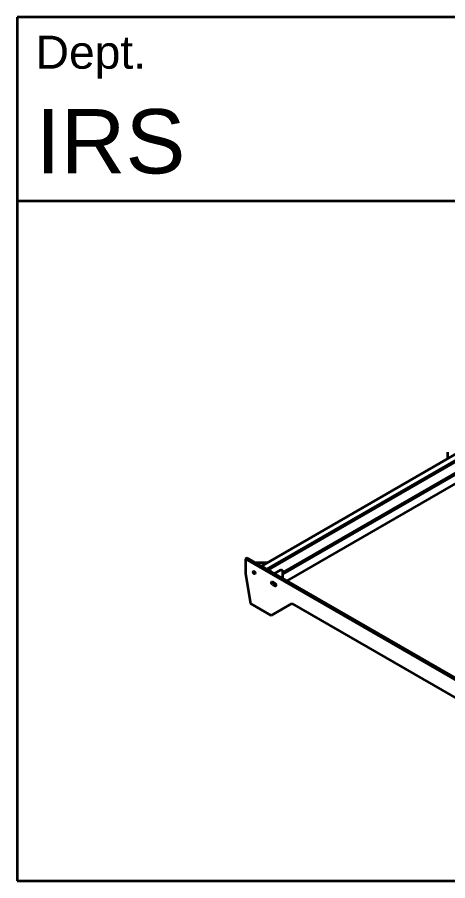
# Model space of a CAD drawing. Header units: millimetres. Extents: x 129 to 6329, y 33 to 3553.
# Drawn here: x 2279.6 to 2513.8, y 32.8 to 502.8 of the extents above; entities that cross this region are included whole.
import ezdxf
from ezdxf.enums import TextEntityAlignment as Align

# ---------------------------------------------------------------- set-up
doc = ezdxf.new("R2010")
doc.units = ezdxf.units.MM
doc.layers.add('TITLEBLOCK', color=7, linetype='Continuous', lineweight=35)
doc.styles.add('FusionTitle', font='arial.ttf')

# ---------------------------------------------------------------- blocks, each defined once
blk = doc.blocks.new('ISO_TITLEBLOCK')
at = {"layer": 'TITLEBLOCK'}
for p, q in [((0, 47), (-180, 47)), ((-180, 47), (-180, 0)), ((-180, 37), (0, 37)), ((-180, 0), (0, 0))]:
    blk.add_line(p, q, dxfattribs=at)
at = {"layer": 'TITLEBLOCK', "style": 'FusionTitle'}
blk.add_text('Dept.', height=1.8, dxfattribs=at).set_placement((-179, 46), align=Align.TOP_LEFT)
for tag, height, p in [('DEPT', 3.5, (-179, 42)), ('TECHNICAL_REFERENCE', 3.5, (-155, 42)), ('CREATED_BY', 3.5, (-121, 42)), ('APPROVED_BY', 3.5, (-60, 42)), ('DOCUMENT_TYPE', 3.5, (-121, 32)), ('DOCUMENT_STATUS', 3.5, (-60, 32)), ('TITLE_1', 5, (-121, 21.5)), ('TITLE_2', 5, (-121, 14)), ('TITLE_3', 5, (-121, 6.5)), ('DATE_OF_ISSUE', 3.5, (-50, 5))]:
    blk.add_attdef(tag, text='', height=height, dxfattribs=at).set_placement(p, align=Align.TOP_LEFT)
for tag, p in [('CREATED_DATE', (-62, 42)), ('APPROVED_DATE', (-0.993, 42))]:
    blk.add_attdef(tag, text='', height=3.5, dxfattribs=at).set_placement(p, align=Align.TOP_RIGHT)
for tag, height, p in [('DRAWING_NUMBER', 5, (-30.5, 19.751)), ('REV', 3.5, (-56, 4.85)), ('SHEET', 3.5, (-7.5, 4.85))]:
    blk.add_attdef(tag, text='', height=height, dxfattribs=at).set_placement(p, align=Align.TOP_CENTER)

msp = doc.modelspace()

# ---------------------------------------------------------------- linework, layer by layer
at = {"layer": 'TITLEBLOCK', "extrusion": (0, 0.816497, 0.57735)}
for p, q in [((2570.796, 285.297), (2423.931, 200.505)), ((2423.931, 199.923), (2571.299, 285.006)), ((2571.519, 284.879), (2423.931, 199.669)), ((2575.859, 282.374), (2426.367, 196.065)), ((2522.429, 267.474), (2412.556, 204.039)), ((2415.41, 202.391), (2524.514, 265.383)), ((2415.438, 202.375), (2524.543, 265.367)), ((2525.896, 265.265), (2416.203, 201.933)), ((2513.839, 262.514), (2513.839, 265.932)), ((2403.87, 208.074), (2404.719, 208.564)), ((2587.153, 102.256), (2403.87, 208.074)), ((2403.87, 208.074), (2403.87, 200.072)), ((2588.001, 102.746), (2404.719, 208.564)), ((2415.548, 205.766), (2409.564, 205.766)), ((2412.674, 203.971), (2414.06, 203.171)), ((2403.87, 200.072), (2406.416, 183.742)), ((2416.379, 201.832), (2417.765, 201.032)), ((2422.989, 201.961), (2419.572, 199.988)), ((2423.781, 201.677), (2423.289, 201.961)), ((2423.931, 201.417), (2423.931, 197.472)), ((2418.479, 195.394), (2419.893, 194.577)), ((2418.479, 194.087), (2419.893, 193.271)), ((2419.328, 194.577), (2420.383, 193.968)), ((2420.323, 194.1), (2419.688, 194.467)), ((2417.73, 177.21), (2406.416, 183.742)), ((2417.73, 177.21), (2429.043, 183.742)), ((2429.043, 183.742), (2561.98, 106.992))]:
    msp.add_line(p, q, dxfattribs=at)
at = {"layer": 'TITLEBLOCK', "extrusion": (2e-16, -1e-16, -1)}
msp.add_arc((-2423.139, 201.701), 0.3, 60, 120, dxfattribs=at)
at = {"layer": 'TITLEBLOCK', "extrusion": (1e-16, -1e-16, -1)}
msp.add_arc((-2423.631, 201.417), 0.3, 120, 180, dxfattribs=at)
at = {"layer": 'TITLEBLOCK', "extrusion": (1.33975e-17, 2.23205e-16, -1)}
msp.add_ellipse((2516.667, 267.565), major_axis=(2, 3.464), ratio=0.5773503, start_param=3.9269908, end_param=3.9824893, dxfattribs=at)
at = {"layer": 'TITLEBLOCK'}
for centre, start_param, end_param in [((2408.495, 200.505), 1.5707963, 7.8539816), ((2419.893, 193.924), 2.3561945, 5.4977871)]:
    msp.add_ellipse(centre, major_axis=(-0.4, 0.693), ratio=0.5773503, start_param=start_param, end_param=end_param, dxfattribs=at)
at = {"layer": 'TITLEBLOCK', "extrusion": (1.5e-16, 8.66025e-17, -1)}
for centre, end_param in [((2418.479, 194.74), 7.0685835), ((2419.328, 195.23), 4.9741884)]:
    msp.add_ellipse(centre, major_axis=(-0.4, 0.693), ratio=0.5773503, start_param=3.9269908, end_param=end_param, dxfattribs=at)
at = {"layer": 'TITLEBLOCK', "extrusion": (3.11603e-16, 1.79904e-16, -1)}
msp.add_ellipse((2419.688, 194.712), major_axis=(-0.15, 0.26), ratio=0.5773503, start_param=3.9269908, end_param=5.4305292, dxfattribs=at)

# ---------------------------------------------------------------- block references
at = {"layer": 'TITLEBLOCK'}
ref = msp.add_blockref('ISO_TITLEBLOCK', (4079.571, 32.771), dxfattribs=dict(at, xscale=10, yscale=10, zscale=10))
ref.add_attrib('DEPT', 'IRS', dxfattribs={"height": 35, "style": 'FusionTitle'}).set_placement((2289.571, 452.771), align=Align.TOP_LEFT)

doc.saveas('drawing.dxf')
